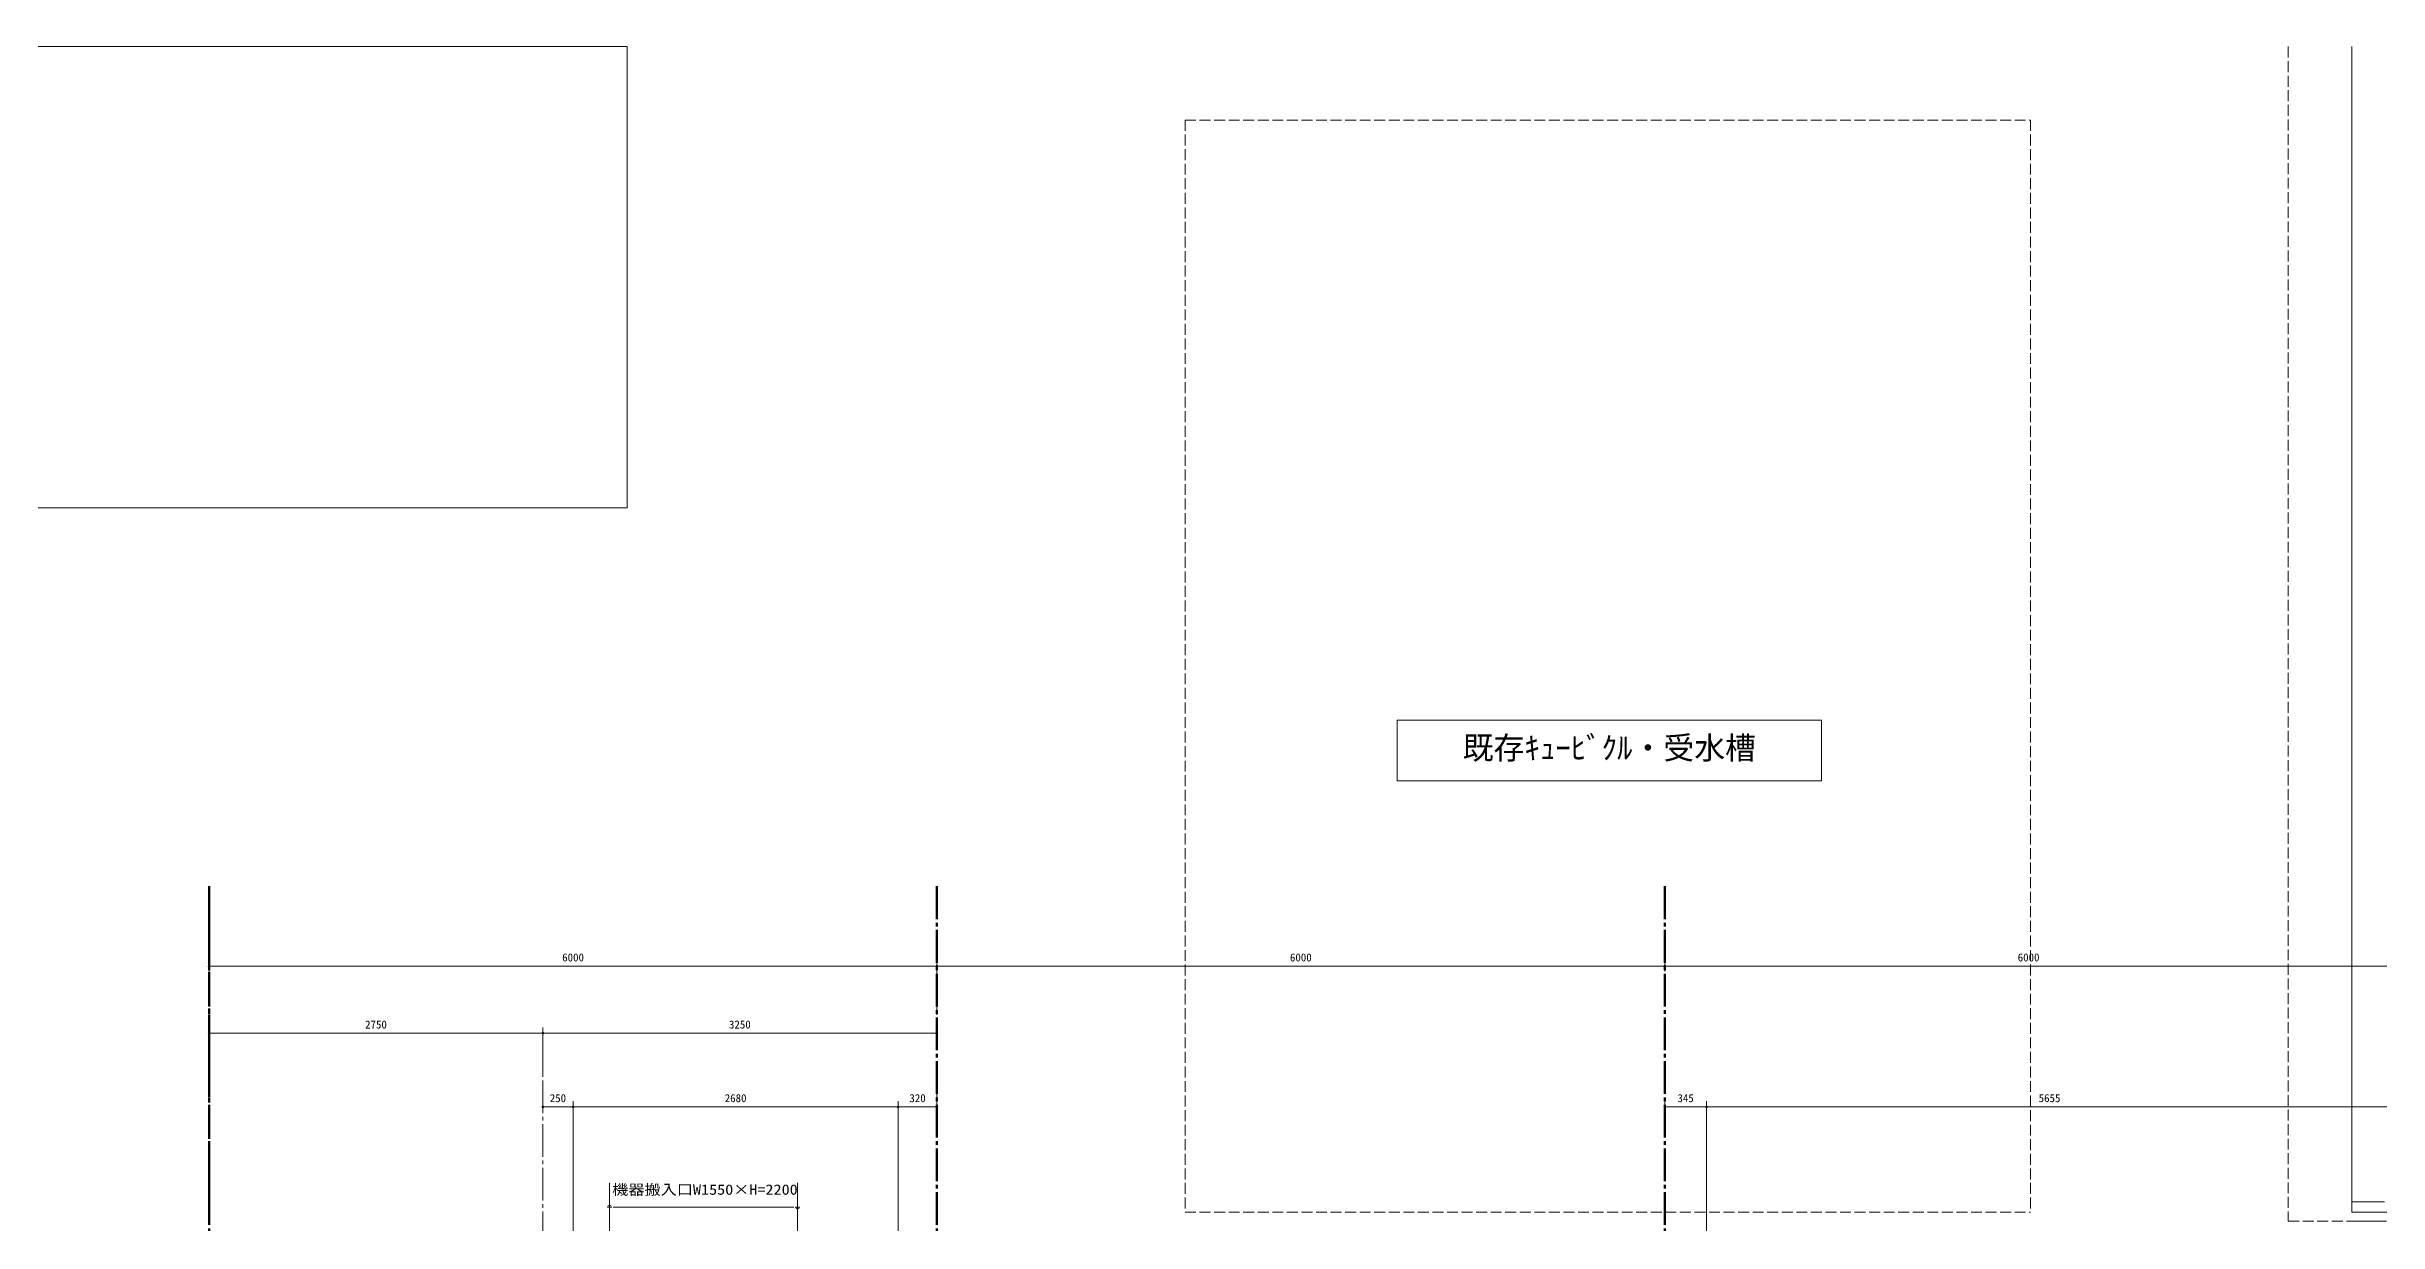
# Model space of a CAD drawing. Units: millimetres at full size, sheet at 1:30. Extents: x -16828 to 149130, y 47892 to 100313.
# Drawn here: x -7155 to 12068, y 65336 to 75026 of the extents above; entities that cross this region are included whole.
import ezdxf
from ezdxf.enums import TextEntityAlignment as Align

# ---------------------------------------------------------------- set-up
doc = ezdxf.new("R2010")
doc.units = ezdxf.units.MM
doc.header["$LTSCALE"] = 30
doc.header["$PDMODE"] = 32
doc.header["$PDSIZE"] = 15
for name, pattern in [('CHAIN2', [12, 9, -1, 1, -1]), ('DASHED3', [4, 3, -1]), ('DOUBLE_CHAIN1', [8.8, 5, -1, 0.6, -0.6, 0.6, -1])]:
    doc.linetypes.add(name, pattern=pattern)
for name, color, linetype, lineweight in [('0-0', 7, 'CHAIN2', 15), ('0-8', 7, 'Continuous', 15), ('2-0_通芯', 7, 'DOUBLE_CHAIN1', 15), ('4-3_AIHO15-壁開口寸法・コメント', 7, 'Continuous', 15), ('9-6_無題7', 7, 'Continuous', 15)]:
    doc.layers.add(name, color=color, linetype=linetype, lineweight=lineweight)
doc.styles.add('ＭＳ ゴシック', font='')
doc.styles.get('ＭＳ ゴシック').set_extended_font_data('MS Gothic')

# ---------------------------------------------------------------- blocks, each defined once
blk = doc.blocks.new('グループ部品-16')
at = {"layer": '4-3_AIHO15-壁開口寸法・コメント'}
for p, q in [((-2530.66, 65460.85), (-2499.41, 65460.85)), ((-2483.79, 65460.85), (-2452.54, 65460.85))]:
    blk.add_line(p, q, dxfattribs=at)
blk.add_arc((-2515.04, 65460.85), 15.62, 0, 180, dxfattribs=at)
blk = doc.blocks.new('グループ部品-17')
at = {"layer": '4-3_AIHO15-壁開口寸法・コメント'}
for p, q in [((-996.29, 65460.85), (-1027.54, 65460.85)), ((-949.42, 65460.85), (-980.67, 65460.85))]:
    blk.add_line(p, q, dxfattribs=at)
blk.add_arc((-965.04, 65460.85), 15.62, 180, 0, dxfattribs=at)
blk = doc.blocks.new('グループ部品-18')
at = {"layer": '4-3_AIHO15-壁開口寸法・コメント'}
for p, q in [((-2515.04, 63945.86), (-2515.04, 65660.85)), ((-965.04, 63945.86), (-965.04, 65660.85)), ((-2452.54, 65460.85), (-1027.54, 65460.85))]:
    blk.add_line(p, q, dxfattribs=at)
for name in ['グループ部品-16', 'グループ部品-17']:
    blk.add_blockref(name, (0, 0), dxfattribs=at)
at = {"layer": '4-3_AIHO15-壁開口寸法・コメント', "style": 'ＭＳ ゴシック', "width": 1.15}
blk.add_text('機器搬入口W1550×H=2200', height=84.92, dxfattribs=at).set_placement((-2492.94, 65538.48), align=Align.BOTTOM_LEFT)

msp = doc.modelspace()

# ---------------------------------------------------------------- linework, layer by layer
at = {"layer": '0-0', "color": 1, "lineweight": 60}
for p, q in [((-5815.04, 68105.86), (-5815.04, 49250.86)), ((184.96, 68105.86), (184.96, 49250.86)), ((6184.96, 68105.86), (6184.96, 49250.86))]:
    msp.add_line(p, q, dxfattribs=at)
at = {"layer": '0-0'}
for p, q in [((-3065.04, 66505.86), (-3065.04, 63160.53)), ((11849.96, 65505.86), (32584.96, 65505.86))]:
    msp.add_line(p, q, dxfattribs=at)
at = {"layer": '0-8'}
for p, q in [((-16615.57, 75025.86), (-2370.04, 75025.86)), ((-2370.04, 75025.86), (-2370.04, 71225.86)), ((-7370.04, 71225.86), (-2370.04, 71225.86)), ((3978.03, 69474.81), (3978.03, 68974.81)), ((3978.03, 68974.81), (7478.03, 68974.81))]:
    msp.add_line(p, q, dxfattribs=at)
at = {"layer": '0-8', "linetype": 'DASHED3'}
for p, q in [((11324.96, 75025.86), (11324.96, 65345.86)), ((2229.96, 74420.86), (2229.96, 65420.86)), ((2229.96, 65420.86), (9199.96, 65420.86)), ((11324.96, 65345.86), (25034.96, 65345.86))]:
    msp.add_line(p, q, dxfattribs=at)
at = {"layer": '0-8', "linetype": 'CHAIN2'}
msp.add_line((11849.96, 65345.86), (33684.96, 65345.86), dxfattribs=at)
at = {"layer": '0-8'}
for points in [[(11849.96, 75025.86), (11849.96, 65420.86), (25484.96, 65420.86), (25484.96, 59470.86)], [(3978.03, 69474.81), (7478.03, 69474.81), (7478.03, 68974.81)]]:
    msp.add_lwpolyline(points, dxfattribs=at)
at = {"layer": '0-8', "linetype": 'DASHED3'}
msp.add_lwpolyline([(2229.96, 74420.86), (9199.96, 74420.86), (9199.96, 65420.86)], dxfattribs=at)
at = {"layer": '2-0_通芯', "color": 1, "lineweight": 60}
msp.add_line((-5815.04, 68105.86), (-5815.04, 49619.89), dxfattribs=at)
at = {"layer": '9-6_無題7'}
for p, q in [((-5815.04, 67276.66), (-5815.04, 67493.93)), ((184.96, 67047.42), (184.96, 67493.93)), ((6184.96, 67634.68), (6184.96, 67403.93)), ((-5815.04, 67448.93), (184.96, 67448.93)), ((184.96, 67448.93), (6184.96, 67448.93)), ((6184.96, 67448.93), (12184.96, 67448.93)), ((-5815.04, 66845.15), (-5815.04, 66941.06)), ((-3065.04, 66535.86), (-3065.04, 66941.06)), ((184.96, 67017.42), (184.96, 66851.06)), ((-5815.04, 66896.06), (-3065.04, 66896.06)), ((-3065.04, 66896.06), (184.96, 66896.06)), ((-3065.04, 66505.86), (-3065.04, 66244.25)), ((-2815.04, 64779.43), (-2815.04, 66334.25)), ((-135.04, 64779.43), (-135.04, 66334.25)), ((184.96, 66501.97), (184.96, 66244.25)), ((6184.96, 66103.5), (6184.96, 66334.25)), ((6529.96, 64779.43), (6529.96, 66334.25)), ((-3065.04, 66289.25), (-2815.04, 66289.25)), ((-2815.04, 66289.25), (-135.04, 66289.25)), ((-135.04, 66289.25), (184.96, 66289.25)), ((6184.96, 66289.25), (6529.96, 66289.25)), ((6529.96, 66289.25), (12184.96, 66289.25))]:
    msp.add_line(p, q, dxfattribs=at)
for p in [(-5815.04, 67448.93), (184.96, 67448.93), (6184.96, 67448.93), (-5815.04, 66896.06), (-3065.04, 66896.06), (184.96, 66896.06), (-3065.04, 66289.25), (-2815.04, 66289.25), (-135.04, 66289.25), (184.96, 66289.25), (6184.96, 66289.25), (6529.96, 66289.25)]:
    msp.add_point(p, dxfattribs=at)

# ---------------------------------------------------------------- block references
at = {"layer": '4-3_AIHO15-壁開口寸法・コメント'}
msp.add_blockref('グループ部品-18', (0, 0), dxfattribs=at)

# ---------------------------------------------------------------- texts
at = {"layer": '0-8', "style": 'ＭＳ ゴシック'}
msp.add_text('既存ｷｭｰﾋﾞｸﾙ・受水槽', height=186.6, dxfattribs=at).set_placement((4518.88, 69097.53), align=Align.BOTTOM_LEFT)
at = {"layer": '9-6_無題7', "style": 'ＭＳ ゴシック'}
for s, p in [('6000', (-2905.04, 67466.93)), ('6000', (3094.96, 67466.93)), ('6000', (9094.96, 67466.93)), ('2750', (-4530.04, 66914.06)), ('3250', (-1530.04, 66914.06)), ('250', (-3007.54, 66307.25)), ('2680', (-1565.04, 66307.25)), ('320', (-42.54, 66307.25)), ('345', (6289.96, 66307.25)), ('5655', (9267.46, 66307.25))]:
    msp.add_text(s, height=65.98, dxfattribs=at).set_placement(p, align=Align.BOTTOM_LEFT)

doc.saveas('drawing.dxf')
